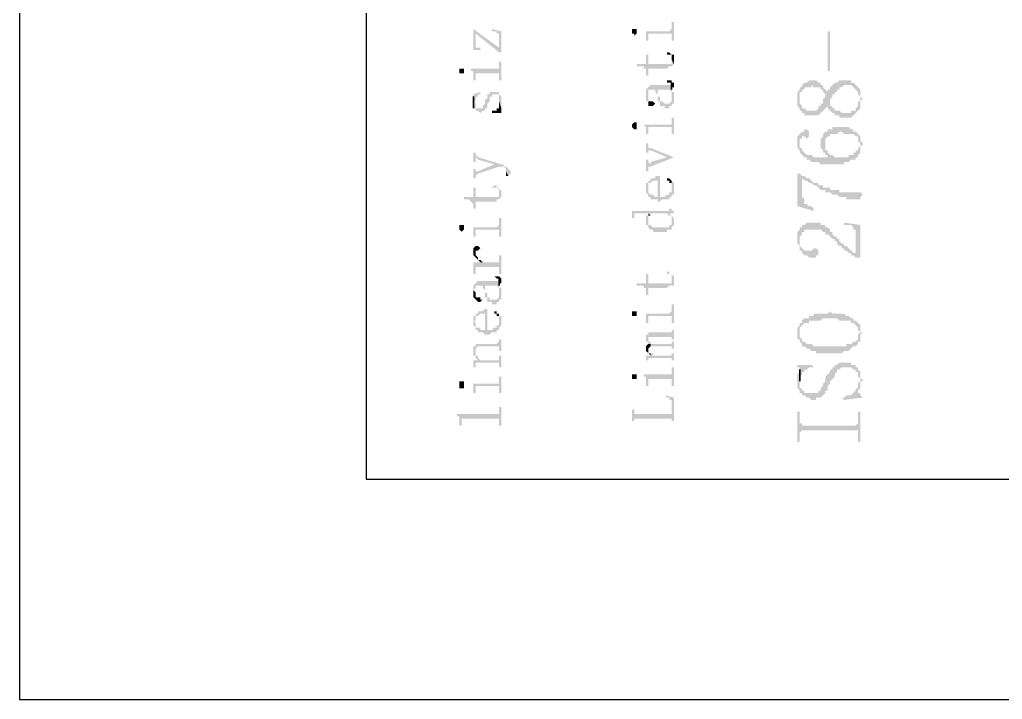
# Model space of a CAD drawing. Header units: millimetres. Extents: x 1336 to 2438, y 1230 to 1601.
# Drawn here: x 2017.55 to 2036.57, y 1303.62 to 1316.77 of the extents above; entities that cross this region are included whole.
import ezdxf

# ---------------------------------------------------------------- set-up
doc = ezdxf.new("R2010")
doc.units = ezdxf.units.MM

msp = doc.modelspace()

# ---------------------------------------------------------------- hatches: boundary and pattern name
at = {"transparency": 33554559}
for points in [[(2029.627, 1316.549), (2029.672, 1316.549), (2029.672, 1316.504), (2029.672, 1316.459), (2029.672, 1316.414), (2029.672, 1316.368), (2029.718, 1316.368), (2029.718, 1316.459), (2029.718, 1316.504), (2030.169, 1316.504), (2030.169, 1316.368), (2030.214, 1316.368), (2030.214, 1316.729), (2030.169, 1316.729), (2030.169, 1316.594), (2030.169, 1316.594), (2030.124, 1316.549)], [(2026.333, 1316.594), (2026.378, 1316.504), (2026.829, 1316.143), (2026.829, 1316.233)], [(2026.333, 1316.594), (2026.333, 1316.188), (2026.513, 1316.188), (2026.468, 1316.188), (2026.468, 1316.233), (2026.378, 1316.233), (2026.378, 1316.278), (2026.378, 1316.504)], [(2026.694, 1316.594), (2026.694, 1316.549), (2026.784, 1316.549), (2026.784, 1316.504), (2026.829, 1316.504), (2026.829, 1316.459), (2026.829, 1316.143), (2026.874, 1316.143), (2026.874, 1316.549)], [(2029.402, 1316.549), (2029.402, 1316.504), (2029.447, 1316.504), (2029.447, 1316.459), (2029.447, 1316.459), (2029.492, 1316.504), (2029.492, 1316.549), (2029.492, 1316.594), (2029.402, 1316.594)], [(2033.238, 1315.782), (2033.238, 1316.549), (2033.193, 1316.549), (2033.193, 1315.782)], [(2030.079, 1316.098), (2030.169, 1316.098), (2030.169, 1316.052), (2030.169, 1316.007), (2030.169, 1316.007), (2030.214, 1315.917), (2030.214, 1316.007), (2030.214, 1316.052), (2030.214, 1316.098), (2030.169, 1316.098), (2030.124, 1316.143), (2030.079, 1316.143)], [(2026.288, 1315.827), (2026.288, 1315.782), (2026.333, 1315.782), (2026.333, 1315.737), (2026.333, 1315.691), (2026.333, 1315.601), (2026.378, 1315.601), (2026.378, 1315.737), (2026.829, 1315.737), (2026.829, 1315.601), (2026.874, 1315.601), (2026.874, 1315.962), (2026.829, 1315.962), (2026.829, 1315.827), (2026.784, 1315.827)], [(2029.492, 1315.917), (2029.492, 1315.872), (2029.627, 1315.872), (2029.627, 1315.827), (2029.672, 1315.827), (2029.672, 1315.782), (2029.672, 1315.691), (2029.718, 1315.691), (2029.718, 1315.827), (2030.079, 1315.827), (2030.124, 1315.872), (2030.169, 1315.872), (2030.214, 1315.917), (2030.169, 1316.007), (2030.169, 1315.962), (2030.169, 1315.917), (2029.718, 1315.917), (2029.718, 1316.098), (2029.672, 1316.098), (2029.672, 1315.917)], [(2026.062, 1315.782), (2026.062, 1315.737), (2026.152, 1315.737), (2026.152, 1315.782), (2026.152, 1315.827), (2026.062, 1315.827)], [(2030.079, 1315.601), (2030.079, 1315.556), (2030.169, 1315.556), (2030.169, 1315.466), (2030.214, 1315.466), (2030.214, 1315.511), (2030.214, 1315.556), (2030.169, 1315.556), (2030.169, 1315.601), (2030.124, 1315.601)], [(2032.606, 1315.24), (2032.606, 1315.105), (2032.651, 1315.06), (2032.651, 1315.014), (2032.696, 1315.014), (2032.696, 1314.969), (2032.741, 1314.969), (2032.741, 1314.924), (2033.012, 1314.924), (2033.057, 1314.969), (2033.057, 1314.969), (2033.102, 1315.014), (2033.102, 1315.014), (2033.148, 1315.06), (2033.148, 1315.06), (2033.193, 1315.105), (2033.193, 1315.06), (2033.238, 1315.15), (2033.238, 1315.195), (2033.238, 1315.24), (2033.283, 1315.285), (2033.283, 1315.33), (2033.328, 1315.33), (2033.328, 1315.375), (2033.373, 1315.375), (2033.373, 1315.421), (2033.418, 1315.421), (2033.418, 1315.466), (2033.464, 1315.466), (2033.509, 1315.511), (2033.644, 1315.511), (2033.689, 1315.466), (2033.689, 1315.466), (2033.734, 1315.421), (2033.734, 1315.421), (2033.779, 1315.375), (2033.779, 1315.33), (2033.825, 1315.285), (2033.825, 1315.06), (2033.825, 1315.15), (2033.825, 1315.195), (2033.87, 1315.24), (2033.825, 1315.285), (2033.825, 1315.375), (2033.825, 1315.421), (2033.779, 1315.466), (2033.779, 1315.466), (2033.734, 1315.511), (2033.734, 1315.511), (2033.689, 1315.556), (2033.644, 1315.556), (2033.644, 1315.601), (2033.418, 1315.601), (2033.373, 1315.556), (2033.328, 1315.556), (2033.283, 1315.511), (2033.283, 1315.511), (2033.238, 1315.466), (2033.238, 1315.421), (2033.193, 1315.421), (2033.193, 1315.375), (2033.193, 1315.375), (2033.148, 1315.421), (2033.148, 1315.285), (2033.148, 1315.285), (2033.102, 1315.24), (2033.102, 1315.15), (2033.057, 1315.15), (2033.057, 1315.105), (2033.012, 1315.105), (2033.012, 1315.06), (2032.967, 1315.014), (2032.787, 1315.014), (2032.741, 1315.06), (2032.696, 1315.06), (2032.696, 1315.105), (2032.696, 1315.105), (2032.651, 1315.15), (2032.651, 1315.195), (2032.651, 1315.421), (2032.651, 1315.421), (2032.606, 1315.375), (2032.606, 1315.285)], [(2032.651, 1315.421), (2032.651, 1315.24), (2032.651, 1315.375), (2032.696, 1315.375), (2032.696, 1315.421), (2032.741, 1315.421), (2032.741, 1315.466), (2032.877, 1315.466), (2032.877, 1315.511), (2032.922, 1315.466), (2033.057, 1315.466), (2033.057, 1315.421), (2033.102, 1315.421), (2033.102, 1315.375), (2033.148, 1315.33), (2033.148, 1315.421), (2033.148, 1315.421), (2033.102, 1315.466), (2033.102, 1315.511), (2033.057, 1315.511), (2033.057, 1315.556), (2033.012, 1315.556), (2032.967, 1315.601), (2032.832, 1315.601), (2032.787, 1315.556), (2032.741, 1315.556), (2032.696, 1315.511), (2032.696, 1315.466), (2032.651, 1315.466)], [(2026.333, 1315.06), (2026.378, 1315.06), (2026.378, 1315.014), (2026.423, 1315.014), (2026.468, 1314.969), (2026.468, 1314.969), (2026.513, 1315.014), (2026.558, 1315.014), (2026.558, 1315.06), (2026.603, 1315.06), (2026.603, 1315.105), (2026.603, 1315.15), (2026.603, 1315.15), (2026.649, 1315.195), (2026.649, 1315.24), (2026.649, 1315.285), (2026.694, 1315.285), (2026.694, 1315.33), (2026.829, 1315.33), (2026.829, 1315.285), (2026.829, 1315.24), (2026.829, 1315.195), (2026.874, 1315.06), (2026.874, 1315.105), (2026.874, 1315.15), (2026.874, 1315.195), (2026.874, 1315.24), (2026.874, 1315.285), (2026.874, 1315.285), (2026.829, 1315.33), (2026.829, 1315.375), (2026.649, 1315.375), (2026.649, 1315.33), (2026.603, 1315.33), (2026.603, 1315.285), (2026.603, 1315.24), (2026.558, 1315.24), (2026.558, 1315.195), (2026.558, 1315.15), (2026.558, 1315.15), (2026.513, 1315.105), (2026.513, 1315.06), (2026.378, 1315.06), (2026.378, 1315.105), (2026.378, 1315.15), (2026.333, 1315.195)], [(2026.333, 1315.33), (2026.333, 1315.06), (2026.333, 1315.195), (2026.378, 1315.195), (2026.378, 1315.24), (2026.378, 1315.285), (2026.423, 1315.285), (2026.423, 1315.33), (2026.468, 1315.33), (2026.468, 1315.375)], [(2029.672, 1315.33), (2029.672, 1315.285), (2029.672, 1315.24), (2029.672, 1315.195), (2029.718, 1315.195), (2029.718, 1315.33), (2029.718, 1315.375), (2029.718, 1315.421), (2029.853, 1315.421), (2029.853, 1315.375), (2029.853, 1315.375), (2029.898, 1315.33), (2029.898, 1315.285), (2029.898, 1315.421), (2030.124, 1315.421), (2030.169, 1315.375), (2030.169, 1315.33), (2030.169, 1315.285), (2030.169, 1315.24), (2030.214, 1315.375), (2030.169, 1315.375), (2030.169, 1315.421), (2030.169, 1315.511), (2029.763, 1315.511), (2029.718, 1315.466), (2029.718, 1315.466), (2029.672, 1315.421), (2029.672, 1315.375)], [(2029.898, 1315.285), (2029.898, 1315.24), (2029.898, 1315.195), (2029.943, 1315.195), (2029.943, 1315.15), (2029.943, 1315.105), (2030.034, 1315.105), (2030.034, 1315.06), (2030.124, 1315.06), (2030.124, 1315.105), (2030.169, 1315.105), (2030.169, 1315.15), (2030.214, 1315.15), (2030.214, 1315.195), (2030.214, 1315.24), (2030.214, 1315.285), (2030.214, 1315.33), (2030.214, 1315.375), (2030.169, 1315.24), (2030.169, 1315.195), (2030.169, 1315.195), (2030.124, 1315.15), (2030.034, 1315.15), (2029.988, 1315.195), (2029.943, 1315.195), (2029.943, 1315.24), (2029.943, 1315.285), (2029.898, 1315.285), (2029.898, 1315.33), (2029.898, 1315.421), (2029.898, 1315.421)], [(2026.694, 1315.014), (2026.694, 1314.969), (2026.874, 1314.969), (2026.874, 1315.014), (2026.874, 1315.06), (2026.829, 1315.195), (2026.829, 1315.15), (2026.829, 1315.105), (2026.829, 1315.06), (2026.784, 1315.06), (2026.784, 1315.014), (2026.739, 1315.014)], [(2029.718, 1315.195), (2029.718, 1315.15), (2029.718, 1315.105), (2029.808, 1315.105), (2029.853, 1315.15), (2029.853, 1315.15), (2029.808, 1315.195), (2029.718, 1315.195), (2029.718, 1315.24), (2029.718, 1315.33)], [(2033.193, 1315.06), (2033.238, 1315.014), (2033.238, 1315.014), (2033.283, 1314.969), (2033.328, 1314.969), (2033.328, 1314.924), (2033.418, 1314.924), (2033.418, 1314.879), (2033.644, 1314.879), (2033.689, 1314.924), (2033.689, 1314.924), (2033.734, 1314.969), (2033.734, 1314.969), (2033.779, 1315.014), (2033.779, 1315.014), (2033.825, 1315.06), (2033.825, 1315.24), (2033.825, 1315.195), (2033.779, 1315.195), (2033.779, 1315.105), (2033.734, 1315.06), (2033.734, 1315.014), (2033.644, 1315.014), (2033.644, 1314.969), (2033.464, 1314.969), (2033.418, 1315.014), (2033.328, 1315.014), (2033.328, 1315.06), (2033.283, 1315.06), (2033.283, 1315.105), (2033.238, 1315.105), (2033.238, 1315.15)], [(2029.627, 1314.744), (2029.627, 1314.744), (2029.672, 1314.699), (2029.672, 1314.653), (2029.672, 1314.608), (2029.672, 1314.563), (2029.718, 1314.563), (2029.718, 1314.653), (2029.718, 1314.699), (2030.169, 1314.699), (2030.169, 1314.653), (2030.169, 1314.563), (2030.214, 1314.563), (2030.214, 1314.879), (2030.169, 1314.879), (2030.169, 1314.789), (2030.169, 1314.744), (2030.124, 1314.744)], [(2029.402, 1314.699), (2029.402, 1314.699), (2029.447, 1314.653), (2029.492, 1314.653), (2029.492, 1314.699), (2029.492, 1314.744), (2029.492, 1314.789), (2029.447, 1314.789), (2029.402, 1314.744), (2029.402, 1314.744)], [(2032.651, 1314.563), (2032.651, 1314.383), (2032.651, 1314.473), (2032.696, 1314.473), (2032.696, 1314.518), (2032.741, 1314.518), (2032.787, 1314.473), (2032.787, 1314.473), (2032.832, 1314.518), (2032.832, 1314.608), (2032.832, 1314.608), (2032.787, 1314.653), (2032.741, 1314.653), (2032.741, 1314.608), (2032.696, 1314.608)], [(2033.057, 1314.383), (2033.057, 1314.337), (2033.057, 1314.292), (2033.102, 1314.247), (2033.102, 1314.202), (2033.148, 1314.202), (2033.148, 1314.428), (2033.148, 1314.473), (2033.193, 1314.518), (2033.238, 1314.518), (2033.238, 1314.563), (2033.373, 1314.563), (2033.418, 1314.608), (2033.464, 1314.608), (2033.509, 1314.563), (2033.689, 1314.563), (2033.734, 1314.518), (2033.779, 1314.518), (2033.779, 1314.428), (2033.825, 1314.383), (2033.825, 1314.202), (2033.825, 1314.337), (2033.87, 1314.337), (2033.87, 1314.383), (2033.825, 1314.428), (2033.825, 1314.518), (2033.779, 1314.563), (2033.779, 1314.563), (2033.734, 1314.608), (2033.689, 1314.608), (2033.689, 1314.653), (2033.644, 1314.653), (2033.599, 1314.699), (2033.283, 1314.699), (2033.283, 1314.653), (2033.193, 1314.653), (2033.193, 1314.608), (2033.148, 1314.608), (2033.102, 1314.563), (2033.102, 1314.518), (2033.057, 1314.473), (2033.057, 1314.428)], [(2032.606, 1314.428), (2032.606, 1314.337), (2032.606, 1314.292), (2032.651, 1314.247), (2032.651, 1314.202), (2032.696, 1314.157), (2032.696, 1314.157), (2032.741, 1314.112), (2032.787, 1314.112), (2032.787, 1314.067), (2032.832, 1314.067), (2032.877, 1314.022), (2033.012, 1314.022), (2033.057, 1313.976), (2033.509, 1313.976), (2033.509, 1314.022), (2033.599, 1314.022), (2033.644, 1314.067), (2033.734, 1314.067), (2033.734, 1314.112), (2033.779, 1314.112), (2033.779, 1314.157), (2033.825, 1314.202), (2033.825, 1314.383), (2033.825, 1314.337), (2033.779, 1314.292), (2033.779, 1314.247), (2033.734, 1314.247), (2033.734, 1314.202), (2033.689, 1314.202), (2033.689, 1314.157), (2033.599, 1314.157), (2033.599, 1314.112), (2033.328, 1314.112), (2033.283, 1314.157), (2033.238, 1314.112), (2032.922, 1314.112), (2032.877, 1314.157), (2032.787, 1314.157), (2032.741, 1314.202), (2032.741, 1314.202), (2032.696, 1314.247), (2032.696, 1314.292), (2032.651, 1314.292), (2032.651, 1314.383), (2032.651, 1314.563), (2032.606, 1314.518), (2032.606, 1314.473), (2032.606, 1314.473)], [(2029.672, 1314.383), (2029.672, 1314.202), (2029.718, 1314.202), (2029.718, 1314.247), (2029.763, 1314.247), (2030.079, 1314.112), (2030.214, 1314.112), (2029.763, 1314.292), (2029.718, 1314.292), (2029.718, 1314.337), (2029.718, 1314.383)], [(2033.148, 1314.202), (2033.148, 1314.157), (2033.193, 1314.157), (2033.193, 1314.112), (2033.238, 1314.112), (2033.283, 1314.157), (2033.238, 1314.157), (2033.193, 1314.202), (2033.193, 1314.247), (2033.148, 1314.247), (2033.148, 1314.292), (2033.148, 1314.383)], [(2026.333, 1314.202), (2026.333, 1314.022), (2026.378, 1314.022), (2026.378, 1314.067), (2026.378, 1314.112), (2026.423, 1314.067), (2026.739, 1313.976), (2026.739, 1313.976), (2026.829, 1313.931), (2026.919, 1313.931), (2026.965, 1313.886), (2026.965, 1313.841), (2027.01, 1313.751), (2027.01, 1313.751), (2027.055, 1313.796), (2027.055, 1313.841), (2027.055, 1313.841), (2027.01, 1313.886), (2027.01, 1313.886), (2026.965, 1313.931), (2026.919, 1313.931), (2026.919, 1313.976), (2026.874, 1313.976), (2026.423, 1314.112), (2026.378, 1314.157), (2026.378, 1314.202), (2026.378, 1314.202)], [(2029.672, 1314.067), (2029.672, 1313.841), (2029.718, 1313.841), (2029.718, 1313.886), (2029.718, 1313.931), (2029.763, 1313.931), (2030.214, 1314.112), (2030.079, 1314.112), (2029.763, 1314.022), (2029.763, 1313.976), (2029.718, 1314.022), (2029.718, 1314.067)], [(2026.333, 1313.886), (2026.333, 1313.706), (2026.378, 1313.706), (2026.378, 1313.751), (2026.378, 1313.751), (2026.423, 1313.796), (2026.829, 1313.931), (2026.739, 1313.976), (2026.423, 1313.841), (2026.378, 1313.841), (2026.378, 1313.886), (2026.378, 1313.886)], [(2026.965, 1313.796), (2026.965, 1313.751), (2027.01, 1313.751), (2026.965, 1313.841)], [(2029.672, 1313.615), (2029.718, 1313.525), (2029.718, 1313.57), (2029.718, 1313.615), (2029.763, 1313.615), (2029.808, 1313.66), (2029.898, 1313.66), (2029.898, 1313.254), (2029.943, 1313.254), (2029.988, 1313.299), (2030.124, 1313.299), (2030.124, 1313.345), (2030.169, 1313.345), (2030.169, 1313.39), (2030.214, 1313.39), (2030.214, 1313.435), (2030.214, 1313.48), (2030.214, 1313.525), (2030.214, 1313.57), (2030.214, 1313.615), (2030.214, 1313.615), (2030.169, 1313.66), (2030.169, 1313.525), (2030.169, 1313.48), (2030.169, 1313.435), (2030.124, 1313.435), (2030.124, 1313.39), (2030.079, 1313.39), (2030.034, 1313.345), (2029.943, 1313.345), (2029.943, 1313.751), (2029.853, 1313.751), (2029.853, 1313.706), (2029.763, 1313.706), (2029.763, 1313.66), (2029.718, 1313.66), (2029.718, 1313.615)], [(2030.079, 1313.706), (2030.079, 1313.66), (2030.124, 1313.66), (2030.124, 1313.615), (2030.169, 1313.615), (2030.169, 1313.57), (2030.169, 1313.525), (2030.169, 1313.66), (2030.169, 1313.66), (2030.124, 1313.706)], [(2032.606, 1313.796), (2032.606, 1313.164), (2032.922, 1313.074), (2032.922, 1313.119), (2032.877, 1313.164), (2032.832, 1313.164), (2032.787, 1313.209), (2032.741, 1313.209), (2032.741, 1313.299), (2032.696, 1313.345), (2032.696, 1313.751), (2032.651, 1313.796)], [(2032.696, 1313.751), (2032.696, 1313.706), (2032.741, 1313.66), (2032.787, 1313.66), (2032.832, 1313.615), (2032.877, 1313.615), (2032.922, 1313.57), (2032.967, 1313.57), (2033.012, 1313.525), (2033.012, 1313.525), (2033.057, 1313.48), (2033.148, 1313.48), (2033.148, 1313.435), (2033.238, 1313.435), (2033.283, 1313.39), (2033.373, 1313.39), (2033.418, 1313.345), (2033.554, 1313.345), (2033.554, 1313.299), (2033.825, 1313.299), (2033.825, 1313.345), (2033.87, 1313.39), (2033.825, 1313.435), (2033.418, 1313.435), (2033.418, 1313.48), (2033.238, 1313.48), (2033.238, 1313.525), (2033.102, 1313.525), (2033.102, 1313.57), (2033.012, 1313.57), (2033.012, 1313.615), (2032.922, 1313.615), (2032.877, 1313.66), (2032.877, 1313.66), (2032.832, 1313.706), (2032.787, 1313.706), (2032.741, 1313.751)], [(2026.152, 1313.345), (2026.152, 1313.299), (2026.242, 1313.299), (2026.288, 1313.254), (2026.288, 1313.254), (2026.333, 1313.209), (2026.333, 1313.119), (2026.378, 1313.119), (2026.378, 1313.254), (2026.784, 1313.254), (2026.784, 1313.299), (2026.829, 1313.299), (2026.829, 1313.435), (2026.829, 1313.39), (2026.829, 1313.345), (2026.378, 1313.345), (2026.378, 1313.525), (2026.333, 1313.525), (2026.333, 1313.345)], [(2026.694, 1313.525), (2026.784, 1313.525), (2026.829, 1313.48), (2026.829, 1313.435), (2026.829, 1313.299), (2026.874, 1313.345), (2026.874, 1313.39), (2026.874, 1313.48), (2026.829, 1313.48), (2026.829, 1313.525), (2026.784, 1313.525), (2026.784, 1313.57), (2026.739, 1313.57)], [(2029.672, 1313.525), (2029.672, 1313.48), (2029.672, 1313.435), (2029.672, 1313.435), (2029.718, 1313.39), (2029.718, 1313.345), (2029.763, 1313.345), (2029.763, 1313.299), (2029.898, 1313.299), (2029.898, 1313.254), (2029.898, 1313.345), (2029.853, 1313.345), (2029.808, 1313.39), (2029.763, 1313.39), (2029.718, 1313.435), (2029.718, 1313.48), (2029.718, 1313.525), (2029.672, 1313.615), (2029.672, 1313.57)], [(2029.357, 1313.074), (2029.402, 1313.074), (2029.402, 1313.029), (2029.402, 1312.938), (2029.447, 1312.938), (2029.447, 1312.983), (2029.447, 1313.029), (2029.718, 1313.029), (2029.763, 1312.983), (2029.763, 1313.029), (2030.079, 1313.029), (2030.124, 1312.983), (2030.124, 1313.029), (2030.214, 1313.029), (2030.214, 1313.074), (2030.169, 1313.074), (2030.169, 1313.119), (2030.169, 1313.164), (2030.169, 1313.119), (2030.124, 1313.119), (2030.124, 1313.074)], [(2026.288, 1312.758), (2026.333, 1312.758), (2026.333, 1312.713), (2026.333, 1312.622), (2026.333, 1312.577), (2026.378, 1312.577), (2026.378, 1312.668), (2026.378, 1312.713), (2026.829, 1312.713), (2026.829, 1312.577), (2026.874, 1312.577), (2026.874, 1312.938), (2026.829, 1312.938), (2026.829, 1312.803), (2026.829, 1312.803), (2026.784, 1312.758)], [(2029.672, 1312.893), (2029.672, 1312.848), (2029.672, 1312.803), (2029.718, 1312.803), (2029.718, 1312.758), (2029.718, 1312.758), (2029.763, 1312.713), (2029.808, 1312.713), (2029.808, 1312.668), (2030.079, 1312.668), (2030.079, 1312.713), (2030.169, 1312.713), (2030.169, 1312.758), (2030.169, 1312.893), (2030.169, 1312.848), (2030.169, 1312.803), (2030.124, 1312.803), (2030.124, 1312.758), (2029.808, 1312.758), (2029.763, 1312.803), (2029.718, 1312.803), (2029.718, 1312.848), (2029.718, 1312.983), (2029.672, 1312.983), (2029.672, 1312.938)], [(2029.718, 1312.983), (2029.718, 1312.893), (2029.718, 1312.938), (2029.718, 1312.983), (2029.763, 1312.983), (2029.718, 1313.029), (2029.718, 1313.029)], [(2030.124, 1312.983), (2030.169, 1312.983), (2030.169, 1312.938), (2030.169, 1312.893), (2030.169, 1312.758), (2030.214, 1312.803), (2030.214, 1312.848), (2030.214, 1312.893), (2030.214, 1312.938), (2030.214, 1312.938), (2030.169, 1312.983), (2030.169, 1312.983), (2030.124, 1313.029), (2030.124, 1313.029)], [(2026.062, 1312.758), (2026.062, 1312.713), (2026.062, 1312.713), (2026.107, 1312.668), (2026.107, 1312.668), (2026.152, 1312.713), (2026.152, 1312.758), (2026.152, 1312.803), (2026.062, 1312.803)], [(2032.606, 1312.532), (2032.606, 1312.442), (2032.606, 1312.442), (2032.651, 1312.397), (2032.651, 1312.352), (2032.651, 1312.532), (2032.651, 1312.577), (2032.696, 1312.622), (2032.696, 1312.668), (2032.741, 1312.668), (2032.741, 1312.713), (2033.057, 1312.713), (2033.102, 1312.668), (2033.148, 1312.668), (2033.148, 1312.622), (2033.193, 1312.622), (2033.238, 1312.577), (2033.238, 1312.577), (2033.283, 1312.532), (2033.328, 1312.532), (2033.328, 1312.487), (2033.373, 1312.487), (2033.373, 1312.442), (2033.418, 1312.397), (2033.464, 1312.397), (2033.464, 1312.352), (2033.509, 1312.352), (2033.509, 1312.306), (2033.554, 1312.306), (2033.599, 1312.261), (2033.644, 1312.261), (2033.644, 1312.216), (2033.689, 1312.216), (2033.734, 1312.171), (2033.734, 1312.261), (2033.689, 1312.261), (2033.644, 1312.306), (2033.644, 1312.306), (2033.599, 1312.352), (2033.554, 1312.397), (2033.509, 1312.397), (2033.509, 1312.442), (2033.464, 1312.442), (2033.418, 1312.487), (2033.418, 1312.532), (2033.373, 1312.532), (2033.373, 1312.577), (2033.328, 1312.577), (2033.283, 1312.622), (2033.283, 1312.668), (2033.238, 1312.668), (2033.238, 1312.713), (2033.193, 1312.758), (2033.148, 1312.758), (2033.148, 1312.803), (2033.057, 1312.803), (2033.057, 1312.848), (2032.787, 1312.848), (2032.741, 1312.803), (2032.696, 1312.803), (2032.696, 1312.758), (2032.651, 1312.758), (2032.651, 1312.713), (2032.651, 1312.713), (2032.606, 1312.668), (2032.606, 1312.622), (2032.606, 1312.577)], [(2033.509, 1312.848), (2033.509, 1312.803), (2033.644, 1312.803), (2033.689, 1312.758), (2033.689, 1312.713), (2033.734, 1312.713), (2033.734, 1312.171), (2033.825, 1312.171), (2033.825, 1312.803)], [(2026.333, 1312.306), (2026.333, 1312.261), (2026.333, 1312.216), (2026.333, 1312.216), (2026.378, 1312.171), (2026.378, 1312.261), (2026.378, 1312.306), (2026.423, 1312.306), (2026.468, 1312.352), (2026.468, 1312.352), (2026.423, 1312.397), (2026.378, 1312.397), (2026.333, 1312.352)], [(2032.651, 1312.352), (2032.651, 1312.306), (2032.696, 1312.306), (2032.696, 1312.261), (2032.696, 1312.261), (2032.741, 1312.216), (2032.787, 1312.216), (2032.832, 1312.171), (2032.967, 1312.171), (2032.967, 1312.216), (2033.012, 1312.216), (2033.012, 1312.306), (2033.012, 1312.306), (2032.967, 1312.352), (2032.922, 1312.352), (2032.877, 1312.306), (2032.741, 1312.306), (2032.696, 1312.352), (2032.696, 1312.352), (2032.651, 1312.397), (2032.651, 1312.442), (2032.651, 1312.487)], [(2026.333, 1312.081), (2026.333, 1312.036), (2026.333, 1311.991), (2026.333, 1311.945), (2026.333, 1311.855), (2026.378, 1311.855), (2026.378, 1311.991), (2026.829, 1311.991), (2026.829, 1311.855), (2026.874, 1311.855), (2026.874, 1312.216), (2026.829, 1312.216), (2026.829, 1312.126), (2026.829, 1312.081), (2026.468, 1312.081)], [(2026.378, 1312.171), (2026.378, 1312.171), (2026.423, 1312.126), (2026.423, 1312.126), (2026.468, 1312.081), (2026.513, 1312.081), (2026.468, 1312.126), (2026.423, 1312.126), (2026.423, 1312.171), (2026.423, 1312.171), (2026.378, 1312.216), (2026.378, 1312.261), (2026.378, 1312.261)], [(2026.739, 1311.81), (2026.739, 1311.81), (2026.784, 1311.765), (2026.829, 1311.765), (2026.829, 1311.675), (2026.874, 1311.675), (2026.874, 1311.72), (2026.874, 1311.765), (2026.874, 1311.765), (2026.829, 1311.81), (2026.784, 1311.81)], [(2029.492, 1311.675), (2029.492, 1311.63), (2029.627, 1311.63), (2029.627, 1311.584), (2029.672, 1311.584), (2029.672, 1311.539), (2029.672, 1311.449), (2029.718, 1311.449), (2029.718, 1311.584), (2030.079, 1311.584), (2030.124, 1311.63), (2030.214, 1311.63), (2030.169, 1311.765), (2030.169, 1311.72), (2030.169, 1311.675), (2029.718, 1311.675), (2029.718, 1311.855), (2029.672, 1311.855), (2029.672, 1311.675)], [(2030.079, 1311.855), (2030.169, 1311.855), (2030.169, 1311.81), (2030.169, 1311.765), (2030.169, 1311.765), (2030.214, 1311.63), (2030.214, 1311.675), (2030.214, 1311.72), (2030.214, 1311.81), (2030.214, 1311.81), (2030.169, 1311.855), (2030.124, 1311.855), (2030.124, 1311.9), (2030.079, 1311.9)], [(2026.333, 1311.539), (2026.333, 1311.494), (2026.333, 1311.449), (2026.333, 1311.404), (2026.333, 1311.539), (2026.333, 1311.539), (2026.378, 1311.584), (2026.378, 1311.63), (2026.513, 1311.63), (2026.513, 1311.584), (2026.513, 1311.584), (2026.558, 1311.539), (2026.558, 1311.494), (2026.558, 1311.63), (2026.784, 1311.63), (2026.829, 1311.584), (2026.829, 1311.539), (2026.829, 1311.494), (2026.829, 1311.449), (2026.829, 1311.584), (2026.829, 1311.63), (2026.829, 1311.72), (2026.423, 1311.72), (2026.378, 1311.675), (2026.378, 1311.675), (2026.333, 1311.63), (2026.333, 1311.584)], [(2026.558, 1311.494), (2026.558, 1311.449), (2026.558, 1311.404), (2026.603, 1311.404), (2026.603, 1311.359), (2026.603, 1311.314), (2026.694, 1311.314), (2026.694, 1311.268), (2026.784, 1311.268), (2026.784, 1311.314), (2026.829, 1311.314), (2026.829, 1311.359), (2026.874, 1311.359), (2026.874, 1311.404), (2026.874, 1311.449), (2026.874, 1311.539), (2026.874, 1311.584), (2026.829, 1311.584), (2026.829, 1311.449), (2026.829, 1311.404), (2026.829, 1311.404), (2026.784, 1311.359), (2026.649, 1311.359), (2026.649, 1311.404), (2026.603, 1311.404), (2026.603, 1311.449), (2026.603, 1311.494), (2026.558, 1311.494), (2026.558, 1311.539), (2026.558, 1311.63), (2026.558, 1311.63)], [(2026.333, 1311.404), (2026.378, 1311.359), (2026.378, 1311.359), (2026.423, 1311.314), (2026.468, 1311.314), (2026.513, 1311.359), (2026.468, 1311.359), (2026.468, 1311.404), (2026.378, 1311.404), (2026.378, 1311.449), (2026.378, 1311.494), (2026.333, 1311.539)], [(2029.627, 1311.088), (2029.672, 1311.088), (2029.672, 1311.043), (2029.672, 1310.953), (2029.672, 1310.907), (2029.718, 1310.907), (2029.718, 1310.998), (2029.718, 1311.043), (2030.169, 1311.043), (2030.169, 1310.907), (2030.214, 1310.907), (2030.214, 1311.268), (2030.169, 1311.268), (2030.169, 1311.133), (2030.169, 1311.133), (2030.124, 1311.088)], [(2026.333, 1311.043), (2026.333, 1310.953), (2026.378, 1310.953), (2026.378, 1310.998), (2026.378, 1311.043), (2026.423, 1311.043), (2026.468, 1311.088), (2026.558, 1311.088), (2026.558, 1310.682), (2026.649, 1310.682), (2026.694, 1310.727), (2026.784, 1310.727), (2026.784, 1310.772), (2026.829, 1310.772), (2026.829, 1310.817), (2026.829, 1310.817), (2026.874, 1310.862), (2026.874, 1310.907), (2026.874, 1310.953), (2026.874, 1310.998), (2026.874, 1311.043), (2026.829, 1311.043), (2026.829, 1311.088), (2026.829, 1310.953), (2026.829, 1310.907), (2026.829, 1310.862), (2026.784, 1310.862), (2026.784, 1310.817), (2026.739, 1310.817), (2026.694, 1310.772), (2026.603, 1310.772), (2026.603, 1311.178), (2026.558, 1311.178), (2026.513, 1311.133), (2026.423, 1311.133), (2026.423, 1311.088), (2026.378, 1311.088), (2026.378, 1311.043)], [(2026.333, 1310.953), (2026.333, 1310.907), (2026.333, 1310.862), (2026.333, 1310.862), (2026.378, 1310.817), (2026.378, 1310.772), (2026.423, 1310.772), (2026.423, 1310.727), (2026.513, 1310.727), (2026.558, 1310.682), (2026.558, 1310.772), (2026.468, 1310.772), (2026.468, 1310.817), (2026.378, 1310.817), (2026.378, 1310.862), (2026.378, 1310.907), (2026.378, 1310.907), (2026.333, 1310.953), (2026.333, 1311.043), (2026.333, 1310.998)], [(2026.694, 1311.133), (2026.739, 1311.133), (2026.739, 1311.088), (2026.784, 1311.088), (2026.784, 1311.043), (2026.829, 1311.043), (2026.829, 1310.998), (2026.829, 1310.953), (2026.829, 1311.088), (2026.784, 1311.088), (2026.784, 1311.133), (2026.739, 1311.133)], [(2029.402, 1311.088), (2029.402, 1311.043), (2029.492, 1311.043), (2029.492, 1311.088), (2029.492, 1311.133), (2029.402, 1311.133)], [(2032.651, 1310.862), (2032.651, 1310.727), (2032.651, 1310.772), (2032.651, 1310.817), (2032.696, 1310.862), (2032.696, 1310.862), (2032.741, 1310.907), (2032.832, 1310.907), (2032.832, 1310.953), (2033.057, 1310.953), (2033.102, 1310.998), (2033.373, 1310.998), (2033.418, 1310.953), (2033.644, 1310.953), (2033.644, 1310.907), (2033.689, 1310.907), (2033.734, 1310.862), (2033.734, 1310.862), (2033.779, 1310.817), (2033.779, 1310.772), (2033.825, 1310.727), (2033.825, 1310.862), (2033.779, 1310.907), (2033.779, 1310.907), (2033.734, 1310.953), (2033.689, 1310.953), (2033.689, 1310.998), (2033.644, 1310.998), (2033.599, 1311.043), (2033.554, 1311.043), (2033.509, 1311.088), (2033.283, 1311.088), (2033.238, 1311.133), (2033.193, 1311.088), (2032.922, 1311.088), (2032.922, 1311.043), (2032.832, 1311.043), (2032.832, 1310.998), (2032.741, 1310.998), (2032.696, 1310.953), (2032.696, 1310.907), (2032.651, 1310.907)], [(2032.606, 1310.727), (2032.606, 1310.591), (2032.651, 1310.591), (2032.651, 1310.546), (2032.651, 1310.546), (2032.696, 1310.501), (2032.696, 1310.456), (2032.741, 1310.456), (2032.787, 1310.411), (2032.832, 1310.411), (2032.877, 1310.366), (2032.967, 1310.366), (2032.967, 1310.321), (2033.464, 1310.321), (2033.509, 1310.366), (2033.599, 1310.366), (2033.644, 1310.411), (2033.644, 1310.411), (2033.689, 1310.456), (2033.734, 1310.456), (2033.779, 1310.501), (2033.779, 1310.546), (2033.825, 1310.546), (2033.825, 1310.637), (2033.825, 1310.682), (2033.87, 1310.727), (2033.825, 1310.727), (2033.825, 1310.817), (2033.825, 1310.862), (2033.825, 1310.727), (2033.825, 1310.727), (2033.779, 1310.682), (2033.779, 1310.637), (2033.779, 1310.591), (2033.734, 1310.546), (2033.689, 1310.546), (2033.644, 1310.501), (2033.554, 1310.501), (2033.554, 1310.456), (2032.922, 1310.456), (2032.877, 1310.501), (2032.787, 1310.501), (2032.741, 1310.546), (2032.696, 1310.546), (2032.696, 1310.591), (2032.651, 1310.637), (2032.651, 1310.862), (2032.651, 1310.862), (2032.606, 1310.817)], [(2029.672, 1310.637), (2029.672, 1310.591), (2029.672, 1310.546), (2029.718, 1310.546), (2029.718, 1310.501), (2029.763, 1310.501), (2029.763, 1310.456), (2030.169, 1310.456), (2030.169, 1310.411), (2030.214, 1310.411), (2030.214, 1310.546), (2030.169, 1310.546), (2030.169, 1310.501), (2029.763, 1310.501), (2029.763, 1310.546), (2029.718, 1310.546), (2029.718, 1310.591), (2029.718, 1310.682), (2029.672, 1310.682)], [(2029.718, 1310.682), (2029.718, 1310.591), (2029.718, 1310.637), (2030.169, 1310.637), (2030.169, 1310.591), (2030.214, 1310.591), (2030.214, 1310.772), (2030.169, 1310.772), (2030.169, 1310.727), (2029.718, 1310.727)], [(2026.333, 1310.366), (2026.333, 1310.321), (2026.333, 1310.276), (2026.378, 1310.276), (2026.378, 1310.23), (2026.378, 1310.23), (2026.423, 1310.185), (2026.423, 1310.23), (2026.423, 1310.276), (2026.378, 1310.276), (2026.378, 1310.321), (2026.378, 1310.456), (2026.333, 1310.456), (2026.333, 1310.411), (2026.333, 1310.411)], [(2026.378, 1310.456), (2026.378, 1310.366), (2026.378, 1310.411), (2026.378, 1310.411), (2026.423, 1310.456), (2026.829, 1310.456), (2026.829, 1310.366), (2026.874, 1310.366), (2026.874, 1310.591), (2026.829, 1310.591), (2026.829, 1310.546), (2026.829, 1310.546), (2026.784, 1310.501), (2026.378, 1310.501)], [(2029.672, 1310.411), (2029.672, 1310.366), (2029.672, 1310.366), (2029.718, 1310.321), (2029.718, 1310.411), (2029.718, 1310.411), (2029.763, 1310.456), (2029.763, 1310.501), (2029.718, 1310.501), (2029.672, 1310.456), (2029.672, 1310.456)], [(2026.333, 1310.185), (2026.333, 1310.14), (2026.333, 1310.095), (2026.333, 1310.05), (2026.378, 1310.05), (2026.378, 1310.095), (2026.378, 1310.14), (2026.829, 1310.14), (2026.829, 1310.095), (2026.829, 1310.05), (2026.874, 1310.05), (2026.874, 1310.276), (2026.829, 1310.276), (2026.829, 1310.23), (2026.829, 1310.185), (2026.468, 1310.185), (2026.423, 1310.23), (2026.423, 1310.185)], [(2029.672, 1310.276), (2029.672, 1310.23), (2029.672, 1310.185), (2029.718, 1310.185), (2029.718, 1310.23), (2030.169, 1310.23), (2030.169, 1310.185), (2030.214, 1310.185), (2030.214, 1310.321), (2030.169, 1310.321), (2030.169, 1310.276), (2029.808, 1310.276), (2029.808, 1310.321), (2029.763, 1310.321), (2029.763, 1310.276)], [(2029.718, 1310.321), (2029.718, 1310.321), (2029.763, 1310.276), (2029.763, 1310.321), (2029.718, 1310.321), (2029.718, 1310.366), (2029.718, 1310.411)], [(2029.627, 1309.914), (2029.627, 1309.869), (2029.672, 1309.869), (2029.672, 1309.824), (2029.672, 1309.779), (2029.672, 1309.689), (2029.718, 1309.689), (2029.718, 1309.824), (2030.169, 1309.824), (2030.169, 1309.689), (2030.214, 1309.689), (2030.214, 1310.05), (2030.169, 1310.05), (2030.169, 1309.914), (2030.124, 1309.914)], [(2032.606, 1309.779), (2032.606, 1309.644), (2032.606, 1309.644), (2032.651, 1309.599), (2032.651, 1309.553), (2032.696, 1309.553), (2032.696, 1309.508), (2032.741, 1309.508), (2032.787, 1309.463), (2032.832, 1309.463), (2032.877, 1309.418), (2032.967, 1309.418), (2032.967, 1309.463), (2033.057, 1309.463), (2033.102, 1309.508), (2033.102, 1309.508), (2033.148, 1309.553), (2033.148, 1309.599), (2033.193, 1309.599), (2033.193, 1309.689), (2033.238, 1309.734), (2033.238, 1309.779), (2033.283, 1309.824), (2033.283, 1309.824), (2033.328, 1309.869), (2033.328, 1309.914), (2033.328, 1309.914), (2033.373, 1309.96), (2033.373, 1310.005), (2033.418, 1310.005), (2033.464, 1310.05), (2033.644, 1310.05), (2033.689, 1310.005), (2033.734, 1310.005), (2033.734, 1309.96), (2033.779, 1309.96), (2033.779, 1309.869), (2033.825, 1309.824), (2033.825, 1309.644), (2033.825, 1309.689), (2033.825, 1309.779), (2033.87, 1309.779), (2033.87, 1309.824), (2033.825, 1309.824), (2033.825, 1309.96), (2033.825, 1309.96), (2033.779, 1310.005), (2033.779, 1310.05), (2033.734, 1310.05), (2033.734, 1310.095), (2033.644, 1310.095), (2033.644, 1310.14), (2033.418, 1310.14), (2033.373, 1310.095), (2033.328, 1310.095), (2033.328, 1310.05), (2033.283, 1310.05), (2033.283, 1310.005), (2033.238, 1310.005), (2033.238, 1309.96), (2033.193, 1309.914), (2033.193, 1309.914), (2033.148, 1309.869), (2033.148, 1309.779), (2033.102, 1309.734), (2033.102, 1309.689), (2033.057, 1309.644), (2033.057, 1309.599), (2033.012, 1309.599), (2033.012, 1309.553), (2032.741, 1309.553), (2032.741, 1309.599), (2032.696, 1309.599), (2032.696, 1309.644), (2032.651, 1309.644), (2032.651, 1309.96), (2032.606, 1309.914), (2032.606, 1309.869), (2032.606, 1309.824)], [(2032.606, 1310.095), (2032.606, 1310.05), (2032.651, 1310.05), (2032.651, 1309.824), (2032.651, 1309.869), (2032.696, 1309.914), (2032.696, 1309.96), (2032.741, 1309.96), (2032.741, 1310.005), (2032.787, 1310.005), (2032.832, 1310.05), (2032.922, 1310.05), (2032.877, 1310.095)], [(2026.288, 1309.734), (2026.333, 1309.734), (2026.333, 1309.689), (2026.333, 1309.644), (2026.333, 1309.599), (2026.333, 1309.553), (2026.378, 1309.553), (2026.378, 1309.644), (2026.378, 1309.689), (2026.829, 1309.689), (2026.829, 1309.644), (2026.829, 1309.553), (2026.874, 1309.553), (2026.874, 1309.869), (2026.829, 1309.869), (2026.829, 1309.779), (2026.829, 1309.734), (2026.784, 1309.734)], [(2029.402, 1309.869), (2029.402, 1309.824), (2029.492, 1309.824), (2029.492, 1309.869), (2029.492, 1309.914), (2029.402, 1309.914)], [(2026.062, 1309.734), (2026.062, 1309.689), (2026.062, 1309.644), (2026.152, 1309.644), (2026.152, 1309.689), (2026.152, 1309.734), (2026.152, 1309.779), (2026.062, 1309.779)], [(2033.464, 1309.463), (2033.509, 1309.418), (2033.87, 1309.463), (2033.825, 1309.508), (2033.825, 1309.553), (2033.779, 1309.553), (2033.779, 1309.734), (2033.779, 1309.644), (2033.734, 1309.644), (2033.734, 1309.599), (2033.734, 1309.599), (2033.689, 1309.553), (2033.689, 1309.553), (2033.644, 1309.508), (2033.554, 1309.508), (2033.509, 1309.463)], [(2033.779, 1309.734), (2033.779, 1309.553), (2033.779, 1309.599), (2033.825, 1309.644), (2033.825, 1309.824), (2033.825, 1309.779)], [(2030.034, 1309.508), (2030.034, 1309.508), (2030.079, 1309.463), (2030.124, 1309.463), (2030.124, 1309.418), (2030.169, 1309.418), (2030.169, 1309.373), (2030.169, 1309.328), (2030.169, 1309.012), (2030.214, 1309.012), (2030.214, 1309.463)], [(2026.017, 1309.147), (2026.017, 1309.102), (2026.062, 1309.102), (2026.062, 1309.057), (2026.062, 1309.012), (2026.062, 1308.922), (2026.107, 1308.922), (2026.107, 1309.057), (2026.829, 1309.057), (2026.829, 1308.922), (2026.874, 1308.922), (2026.874, 1309.283), (2026.829, 1309.283), (2026.829, 1309.192), (2026.829, 1309.147), (2026.784, 1309.147)], [(2029.402, 1309.238), (2029.402, 1309.012), (2029.447, 1309.012), (2029.447, 1309.057), (2030.169, 1309.057), (2030.169, 1309.012), (2030.169, 1309.192), (2030.169, 1309.147), (2029.447, 1309.147), (2029.447, 1309.238)], [(2032.606, 1309.192), (2032.606, 1308.606), (2032.651, 1308.606), (2032.651, 1308.786), (2032.651, 1308.786), (2032.696, 1308.831), (2033.779, 1308.831), (2033.779, 1308.786), (2033.779, 1308.606), (2033.825, 1308.606), (2033.825, 1309.192), (2033.779, 1309.192), (2033.779, 1309.012), (2033.779, 1308.967), (2033.779, 1308.967), (2033.734, 1308.922), (2032.696, 1308.922), (2032.696, 1308.967), (2032.651, 1308.967), (2032.651, 1309.192)]]:
    msp.add_hatch(color=256, dxfattribs=at).paths.add_polyline_path(points)

# ---------------------------------------------------------------- linework, layer by layer
for p, q in [((2024.257, 1594.624), (2024.257, 1307.884)), ((2024.257, 1307.884), (2433.512, 1307.884))]:
    msp.add_line(p, q)
for points in [[(2437.55, 1303.624), (2437.55, 1600.624), (2017.55, 1600.624), (2017.55, 1303.624)], [(2030.169, 1315.511), (2030.169, 1315.421), (2030.169, 1315.556), (2030.169, 1315.511)], [(2026.333, 1315.15), (2026.333, 1315.105), (2026.333, 1315.06), (2026.333, 1315.285), (2026.333, 1315.24), (2026.333, 1315.195)], [(2026.829, 1311.72), (2026.829, 1311.63), (2026.829, 1311.765), (2026.829, 1311.72)], [(2032.651, 1309.96), (2032.651, 1309.779), (2032.651, 1309.824), (2032.651, 1310.005), (2032.651, 1310.005)]]:
    msp.add_lwpolyline(points, close=True)

doc.saveas('drawing.dxf')
